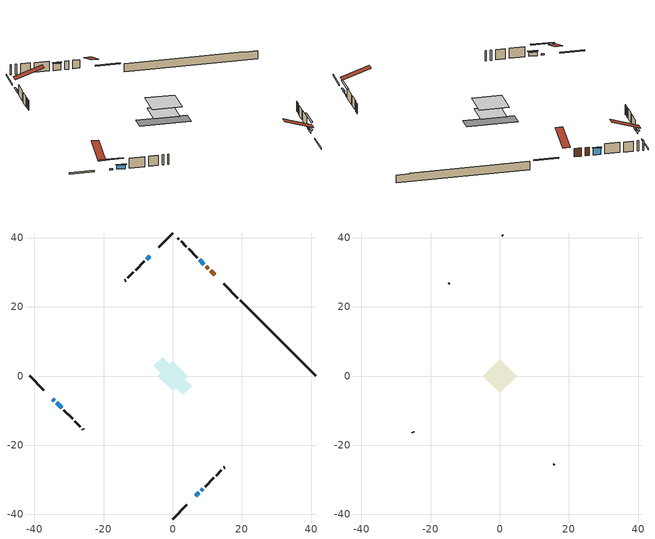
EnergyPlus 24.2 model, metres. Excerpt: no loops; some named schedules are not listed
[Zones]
conditioned space
 floor adiabatic (AdiabaticFloorConstruction): -4.31,0 0,4.31 4.31,0 0,-4.31 z0.46
 floor foundation (Slab1 construction): -5.47,2.95 -2.95,5.47 5.47,-2.95 2.95,-5.47 z-1.6
 wall outside (RimJoist1 construction): 0,-41.32 4.1,-37.21 / -41.32,0 -37.21,-4.1 / 0,41.32 -4.1,37.21 / 18.78,22.53 14.68,26.64 z0.46:0.76
 wall outside (AdiabaticWallConstruction 1): 12.12,29.2 10.93,30.39 / 10.27,31.04 9.67,31.65 z0.46:2.49
 wall outside (AdiabaticWallConstruction): 9.01,32.3 7.79,33.52 z0.46:2.08; -34.65,-6.66 -34.19,-7.13 / 8.22,-33.09 8.69,-32.63 z0.46:0.77; -6.66,34.65 -7.57,33.75 / 6.66,-34.65 7.57,-33.75 z0.46:1.06; -33.53,-7.78 -32.09,-9.22 z0.46:1.41
 wall outside (Wall1 construction): 9.34,-31.97 11.86,-29.46 / -31.44,-9.88 -28.92,-12.4 / -8.22,33.09 -10.74,30.57 / 7.13,34.18 4.62,36.7 z0.46:2.9
 wall outside (Wall2 construction): 12.52,-28.8 14.08,-27.24 / -28.26,-13.05 -26.7,-14.62 / -11.4,29.92 -12.96,28.35 / 3.96,37.36 2.4,38.92 z0.46:2.9
 wall outside (Wall3 construction): 14.74,-26.58 14.98,-26.33 / -26.04,-15.27 -25.8,-15.52 / -13.62,27.7 -13.86,27.45 / 1.74,39.58 1.49,39.82 z0.46:2.9
 wall foundation (FoundationWall1 construction): 19.44,21.88,-1.6 19.44,21.88,0.46 39.13,2.19,0.46 39.13,2.19,0.33 41.32,0,0.33 41.32,0,-1.6
 window (WindowConstruction): 9.01,32.3 7.79,33.52 z0.46:2.08
 window (WindowConstruction 5): -34.65,-6.66 -34.19,-7.13 z0.46:0.76
 window (WindowConstruction 1): -6.66,34.65 -7.57,33.75 z0.46:1.05
 window (WindowConstruction 2): 6.66,-34.65 7.57,-33.75 z0.46:1.05
 window (WindowConstruction 3): -33.53,-7.78 -32.09,-9.22 z0.46:1.41
 window (WindowConstruction 4): 8.22,-33.09 8.68,-32.63 z0.46:0.76
 door (Door): 12.12,29.2 10.93,30.39 z0.46:2.49
 door (Door 1): 10.27,31.04 9.67,31.65 z0.46:2.49
 ceiling adiabatic (AdiabaticFloorConstruction): 0,-4.31 4.31,0 0,4.31 -4.31,0 z0.46
attic - vented
 floor to conditioned space (Floor1 construction Reversed): -4.86,0 0,4.86 4.86,0 0,-4.86 z2.9
 wall outside (Wall4 construction): 15.64,-25.68 15.82,-25.5 / -25.14,-16.18 -24.96,-16.36 / -14.52,26.8 -14.7,26.62 / 0.84,40.48 0.66,40.66 z0.46:2.9
 roof outside (Roof1 construction): 6.01,-35.31,2.9 1.27,-30.57,5.13 0.02,-31.82,5.13 4.76,-36.56,2.9; -35.31,-6.01,2.9 -30.57,-1.27,5.13 -31.82,-0.02,5.13 -36.56,-4.76,2.9; -6.01,35.31,2.9 -1.27,30.57,5.13 -0.02,31.82,5.13 -4.76,36.56,2.9; 12.77,28.54,2.9 8.04,23.8,5.13 9.29,22.56,5.13 14.02,27.29,2.9
shading: 7.65,33.67 9.16,32.16 9.45,32.45 7.94,33.96 z2.28; -32.49,-8.83 -36.36,-4.96 -36.65,-5.25 -32.78,-9.12 z3.18; -7.71,33.61 -6.52,34.79 -6.81,35.08 -8,33.9 z1.26; 7.71,-33.61 6.52,-34.79 6.81,-35.08 8,-33.9 z1.26; -31.95,-9.36 -33.68,-7.64 -33.97,-7.93 -32.24,-9.65 z1.61; 10.39,-30.93 6.52,-34.8 6.81,-35.09 10.68,-31.22 z3.18
[Building]
Building 1: Terrain=Suburbs
[Site:Location]
Winnipeg Intl AP_MB: Latitude {deg}=49.91; Longitude {deg}=-97.24; Time Zone {hr}=-6; Elevation {m}=239; Keep Site Location Information=Yes
[Site:GroundTemperature:Shallow]
-2.46526, -5.11642, -5.32873, -4.07063, 0.979979, 6.00706, 10.3653, 13.1261, 13.3606, 11.1152, 6.8681, 1.99523
[Site:WaterMainsTemperature]
Calculation Method=Schedule; Temperature Schedule=mains temperature schedule
[Material] Roughness=Rough; Thermal Absorptance=0.9
Name | Thickness {m} | Conductivity {W/m-K} | Density {kg/m3} | Specific Heat {J/kg-K} | Solar Absorptance | Visible Absorptance
asphalt or fiberglass shingles | 0.00635 | 0.162714 | 1121.4 | 1465.45 | 0.84 | 0.84
ceiling stud and cavity | 0.1397 | 0.198342 | 65.682 | 1177.47 | 0.7 | 0.7
concrete 4.0 in. | 0.1016 | 1.803125 | 2242.8 | 837.4 | 0.7 | 0.7
concrete 8.0 in. | 0.2032 | 1.803125 | 2242.8 | 837.4 | 0.7 | 0.7
door material | 0.04445 | 0.188738 | 512.64 | 1214.23 | 0.7 | 0.7
door material 1 | 0.04445 | 0.20624 | 512.64 | 1214.23 | 0.7 | 0.7
exterior vertical ins | 0.0034519 | 0.029427 | 32.04 | 1214.23 | 0.7 | 0.7
floor covering | 0.0127 | 0.0433444 | 54.468 | 1339.84 | 0.6 | 0.6
floor rigid ins; wall rigid ins | 0.512978 | 0.029427 | 32.04 | 1214.23 | 0.7 | 0.7
floor stud and cavity | 0.1397 | 1.75129 | 37.0049 | 1207.88 | 0.7 | 0.7
furniture material conditioned space 1 | 0.1524 | 0.115458 | 640.8 | 1214.23 | 0.6 | 0.6
gypsum board | 0.00254 | 0.160291 | 801 | 837.4 | 0.6 | 0.6
gypsum board 1 | 0.0127 | 0.160291 | 801 | 837.4 | 0.6 | 0.6
gypsum board 2 | 0.0127 | 0.160291 | 801 | 837.4 | 0.7 | 0.7
osb sheathing 0.5 in. | 0.0127 | 0.115458 | 512.64 | 1214.23 | 0.7 | 0.7
osb sheathing 0.75 in. | 0.01905 | 0.115458 | 512.64 | 1214.23 | 0.7 | 0.7
rim joist stud and cavity | 0.0508 | 0.648972 | 50.32683 | 1063.81 | 0.6 | 0.6
wall stud and cavity | 0.0889 | 0.202585 | 50.32683 | 1063.81 | 0.7 | 0.7
wall stud and cavity 1 | 0.1397 | 0.10224 | 139.0536 | 1170.24 | 0.7 | 0.7
wall stud and cavity 2 | 0.0889 | 0.381856 | 50.32683 | 1063.81 | 0.7 | 0.7
wall stud and cavity 3 | 0.0889 | 6.1454 | 50.32683 | 1063.81 | 0.6 | 0.6
wall stud and cavity 4 | 0.0889 | 0.380278 | 52.3479 | 1209.89 | 0.7 | 0.7
wall stud and cavity 5 | 0.0889 | 0.391764 | 83.0341 | 1211.67 | 0.7 | 0.7
wood siding | 0.00254 | 0.102417 | 544.68 | 1172.36 | 0.4 | 0.4
wood siding 1 | 0.0254 | 0.102417 | 544.68 | 1172.36 | 0.4 | 0.4
wood siding 2; wood siding 3; wood siding 4 | 0.0254 | 0.102417 | 544.68 | 1172.36 | 0.7 | 0.7
[WindowMaterial:SimpleGlazingSystem]
Name | U-Factor {W/m2-K} | Solar Heat Gain Coefficient
WindowMaterial | 2.89351 | 0.69
WindowMaterial 1 | 2.748152 | 0.58
WindowMaterial 2 | 2.77257 | 0.64
WindowMaterial 3 | 2.680016 | 0.43
WindowMaterial 4 | 2.67036 | 0.41
[Construction]
AdiabaticFloorConstruction: floor stud and cavity, floor rigid ins, osb sheathing 0.75 in., floor covering
AdiabaticWallConstruction: wood siding 3, wall rigid ins, wall stud and cavity 4, gypsum board 1
AdiabaticWallConstruction 1: wood siding 4, wall rigid ins, wall stud and cavity 4, gypsum board 1
Door: door material
Door 1: door material 1
Floor1 construction Reversed: gypsum board 1, ceiling stud and cavity
FoundationWall1 construction: concrete 8.0 in., gypsum board 2
furniture construction conditioned space 1: furniture material conditioned space 1
PartitionWallConstruction: gypsum board 1, wall stud and cavity 5, gypsum board 1
RimJoist1 construction: wood siding 2, rim joist stud and cavity
Roof1 construction: asphalt or fiberglass shingles
Slab1 construction: concrete 4.0 in.
Wall1 construction: wood siding, wall stud and cavity, gypsum board
Wall2 construction: wood siding 1, osb sheathing 0.5 in., wall stud and cavity 1, gypsum board 1
Wall3 construction: wood siding, wall stud and cavity 2, gypsum board
Wall4 construction: wood siding, wall stud and cavity 3
WindowConstruction: WindowMaterial
WindowConstruction 1; WindowConstruction 2: WindowMaterial 1
WindowConstruction 3: WindowMaterial 2
WindowConstruction 4: WindowMaterial 3
WindowConstruction 5: WindowMaterial 4
[Zone] Multiplier=1; Part of Total Floor Area=Yes
Name | Volume {m3}
attic - vented | 17.1397
conditioned space | 199
[Space]
Name | Zone | Volume {m3}
attic - vented 1 | attic - vented | 17.1397
conditioned space 1 | conditioned space | 199
[ZoneInfiltration:EffectiveLeakageArea]
infil attic - vented 1: Zone or Space=attic - vented 1; Schedule=Always On Discrete; Effective Air Leakage Area {cm2}=1576.33; Stack Coefficient=0.000324818; Wind Coefficient=1.2177e-05
[ZoneMixing]
whole house fan mix: Zone or Space=attic - vented; Schedule=Always On Continuous; Design Flow Rate Calculation Method=Flow/Zone; Design Flow Rate {m3/s}=0; Source Zone or Space=conditioned space
[SurfaceProperty:ExposedFoundationPerimeter]
Slab1: Exposed Perimeter Calculation Method=TotalExposedPerimeter; Total Exposed Perimeter {m}=30.938
[InternalMass] Zone or ZoneList=conditioned space; Space or SpaceList=conditioned space 1
Name | Construction | Surface Area {m2}
furniture mass conditioned space 1 | furniture construction conditioned space 1 | 31.8401
partition wall mass | PartitionWallConstruction | 79.6003
[Lights]
interior lighting: Zone or ZoneList or Space or SpaceList=conditioned space 1; Schedule=interior lighting schedule; Design Level Calculation Method=LightingLevel; Lighting Level {W}=343.2; Return Air Fraction=0; Fraction Radiant=0.6; Fraction Visible=0.2; Fraction Replaceable=1
[People]
occupants: Zone or ZoneList or Space or SpaceList=conditioned space 1; Number of People Schedule=occupants schedule; Number of People Calculation Method=People; Number of People=3; Fraction Radiant=0.314171; Sensible Heat Fraction=0.56303; Activity Level Schedule=occupants activity schedule; Carbon Dioxide Generation Rate {m3/s-W}=0; Enable ASHRAE 55 Comfort Warnings=No; Mean Radiant Temperature Calculation Type=EnclosureAveraged
[ElectricEquipment] Zone or ZoneList or Space or SpaceList=conditioned space 1; Design Level Calculation Method=EquipmentLevel
Name | Schedule | Design Level {W} | Fraction Latent | Fraction Radiant | Fraction Lost
clothes dryer | clothes dryer schedule | 140.772 | 0.015 | 0.081 | 0.85
clothes washer | clothes washer schedule | 32.1985 | 0.03 | 0.162 | 0.7
cooking range | cooking range schedule | 215.147 | 0.08 | 0.432 | 0.2
dishwasher | dishwasher schedule | 66.8632 | 0.3 | 0.18 | 0.4
fridge | fridge schedule | 72.9452 | 0 | 0.6 | 0
mech vent house fan | mech vent house fan schedule | 10 | 0 | 0 | 1
mech vent house fan cfis | mech vent house fan cfis schedule | 0 | 0 | 0 | 0
misc plug loads | misc plug loads schedule | 494.7 | 0.045 | 0.513 | 0.1
whole house fan | Always On Discrete | 0 | 0 | 0 | 1
[OtherEquipment] Zone or ZoneList or Space or SpaceList=conditioned space 1; Design Level Calculation Method=EquipmentLevel
Name | Fuel Type | Schedule | Design Level {W} | Fraction Latent | Fraction Radiant | Fraction Lost
clothes dryer 1 | Electricity | clothes dryer schedule | 0 | 0.015 | 0.081 | 0.85
cooking range 1 | Electricity | cooking range schedule | 0 | 0.08 | 0.432 | 0.2
general water use latent | None | general water use schedule | 62.594 | 1 | 0 | 0
general water use sensible | None | general water use schedule | -61.6891 | 0 | 0.6 | 0
mech vent house fan latent load | None | Always On Discrete | 0 | 1 | 0 | 0
mech vent house fan sensible load | None | Always On Discrete | 0 | 0 | 0 | 0
water heater energy adjustment1 | Electricity | Always On Discrete | 0.01 | 0 | 0 | 1
[ZoneInfiltration:DesignFlowRate] Zone or ZoneList or Space or SpaceList=conditioned space 1; Schedule=Always On Discrete; Design Flow Rate Calculation Method=Flow/Zone; Design Flow Rate {m3/s}=0
infil flow; natural vent flow; whole house fan flow
[AvailabilityManager:Scheduled]
furnace airloop Availability Manager: Schedule=Always On Discrete
[Foundation:Kiva]
Foundation Kiva 1: Initial Indoor Air Temperature {C}=21; Wall Height Above Grade {m}=0.460004; Wall Depth Below Slab {m}=0.2032; Custom Block Material Name 1=exterior vertical ins; Custom Block Depth 1 {m}=2.05999; Custom Block X Position 1 {m}=0.2159; Custom Block Z Position 1 {m}=0
[Foundation:Kiva:Settings]
Soil Conductivity {W/m-K}=0.849921; Soil Density {kg/m3}=1842.3; Soil Specific Heat {J/kg-K}=418.7; Ground Solar Absorptivity=0.9; Ground Thermal Absorptivity=0.9; Ground Surface Roughness {m}=0.03; Far-Field Width {m}=40; Deep-Ground Boundary Condition=ZeroFlux; Deep-Ground Depth {m}=40; Minimum Cell Dimension {m}=0.2; Maximum Cell Growth Coefficient=3; Simulation Timestep=Timestep
[Exterior:Lights]
exterior lighting: Schedule=exterior lighting schedule; Design Level {W}=75.6
[EnergyManagementSystem:GlobalVariable]
furnace_airloop_Fan_RTF
infil_program_Qfan
infil_program_Qinf
natural_vent_program_Qnv
natural_vent_program_Qwhf
[EnergyManagementSystem:Sensor]
Name | Output:Variable or Output:Meter Index Key | Output:Variable or Output:Meter
airflow_gain | infil flow | Infiltration Sensible Heat Gain Energy
airflow_gain_1 | natural vent flow | Infiltration Sensible Heat Gain Energy
airflow_gain_2 | whole house fan flow | Infiltration Sensible Heat Gain Energy
airflow_loss | infil flow | Infiltration Sensible Heat Loss Energy
airflow_loss_1 | natural vent flow | Infiltration Sensible Heat Loss Energy
airflow_loss_2 | whole house fan flow | Infiltration Sensible Heat Loss Energy
clg_load_cond |  | Cooling:EnergyTransfer:Zone:CONDITIONED SPACE
clg_sp_s; clg_sp_s_1 | cooling setpoint | Schedule Value
clothes_dryer_exhaust_0_sch_s | clothes dryer exhaust 0 schedule | Schedule Value
cool_season | cooling season schedule | Schedule Value
htg_load_cond |  | Heating:EnergyTransfer:Zone:CONDITIONED SPACE
htg_sp_s; htg_sp_s_1 | heating setpoint | Schedule Value
ig_ee_conv | clothes dryer | Electric Equipment Convective Heating Energy
ig_ee_conv_2 | cooking range | Electric Equipment Convective Heating Energy
ig_ee_conv_4 | fridge | Electric Equipment Convective Heating Energy
ig_ee_conv_5 | misc plug loads | Electric Equipment Convective Heating Energy
ig_ee_conv_6 | whole house fan | Electric Equipment Convective Heating Energy
ig_ee_rad | clothes dryer | Electric Equipment Radiant Heating Energy
ig_ee_rad_2 | cooking range | Electric Equipment Radiant Heating Energy
ig_ee_rad_4 | fridge | Electric Equipment Radiant Heating Energy
ig_ee_rad_5 | misc plug loads | Electric Equipment Radiant Heating Energy
ig_ee_rad_6 | whole house fan | Electric Equipment Radiant Heating Energy
ig_lgt_conv | interior lighting | Lights Convective Heating Energy
ig_lgt_rad | interior lighting | Lights Radiant Heating Energy
ig_lgt_vis | interior lighting | Lights Visible Radiation Heating Energy
ig_oe_conv | clothes dryer 1 | Other Equipment Convective Heating Energy
ig_oe_conv_1 | cooking range 1 | Other Equipment Convective Heating Energy
ig_oe_conv_2 | general water use latent | Other Equipment Convective Heating Energy
ig_oe_conv_3 | general water use sensible | Other Equipment Convective Heating Energy
ig_oe_conv_4 | water heater energy adjustment1 | Other Equipment Convective Heating Energy
ig_oe_rad | clothes dryer 1 | Other Equipment Radiant Heating Energy
ig_oe_rad_1 | cooking range 1 | Other Equipment Radiant Heating Energy
ig_oe_rad_2 | general water use latent | Other Equipment Radiant Heating Energy
ig_oe_rad_3 | general water use sensible | Other Equipment Radiant Heating Energy
ig_oe_rad_4 | water heater energy adjustment1 | Other Equipment Radiant Heating Energy
ig_ppl_conv | occupants | People Convective Heating Energy
ig_ppl_rad | occupants | People Radiant Heating Energy
im_conv | furniture mass conditioned space 1 | Surface Inside Face Convection Heat Gain Energy
im_conv_1 | partition wall mass | Surface Inside Face Convection Heat Gain Energy
im_ig | furniture mass conditioned space 1 | Surface Inside Face Internal Gains Radiation Heat Gain Energy
im_ig_1 | partition wall mass | Surface Inside Face Internal Gains Radiation Heat Gain Energy
im_lgt | furniture mass conditioned space 1 | Surface Inside Face Lights Radiation Heat Gain Energy
im_lgt_1 | partition wall mass | Surface Inside Face Lights Radiation Heat Gain Energy
im_sol | furniture mass conditioned space 1 | Surface Inside Face Solar Radiation Heat Gain Energy
im_sol_1 | partition wall mass | Surface Inside Face Solar Radiation Heat Gain Energy
im_surf | furniture mass conditioned space 1 | Surface Inside Face Net Surface Thermal Radiation Heat Gain Energy
im_surf_1 | partition wall mass | Surface Inside Face Net Surface Thermal Radiation Heat Gain Energy
mv_conv | mech vent house fan | Electric Equipment Convective Heating Energy
mv_conv_1 | mech vent house fan cfis | Electric Equipment Convective Heating Energy
mv_conv_2 | mech vent house fan latent load | Other Equipment Convective Heating Energy
mv_conv_3 | mech vent house fan sensible load | Other Equipment Convective Heating Energy
mv_rad | mech vent house fan | Electric Equipment Radiant Heating Energy
mv_rad_1 | mech vent house fan cfis | Electric Equipment Radiant Heating Energy
mv_rad_2 | mech vent house fan latent load | Other Equipment Radiant Heating Energy
mv_rad_3 | mech vent house fan sensible load | Other Equipment Radiant Heating Energy
natural_vent_s | natural vent schedule | Schedule Value
out_pb_s |  | Site Outdoor Air Barometric Pressure
out_wt_s |  | Site Outdoor Air Humidity Ratio
site_vw_s |  | Site Wind Speed
ss_back_out | Window1 | Surface Window Shortwave from Zone Back Out Window Heat Transfer Rate
ss_back_out_1 | Window10 | Surface Window Shortwave from Zone Back Out Window Heat Transfer Rate
ss_back_out_2 | Window2 | Surface Window Shortwave from Zone Back Out Window Heat Transfer Rate
ss_back_out_3 | Window4 | Surface Window Shortwave from Zone Back Out Window Heat Transfer Rate
ss_back_out_4 | Window6 | Surface Window Shortwave from Zone Back Out Window Heat Transfer Rate
ss_back_out_5 | Window8 | Surface Window Shortwave from Zone Back Out Window Heat Transfer Rate
ss_conv | Door1 | Surface Inside Face Convection Heat Gain Energy
ss_conv_1 | Door3 | Surface Inside Face Convection Heat Gain Energy
ss_conv_2 | Window1 | Surface Inside Face Convection Heat Gain Energy
ss_conv_3 | Window10 | Surface Inside Face Convection Heat Gain Energy
ss_conv_4 | Window2 | Surface Inside Face Convection Heat Gain Energy
ss_conv_5 | Window4 | Surface Inside Face Convection Heat Gain Energy
ss_conv_6 | Window6 | Surface Inside Face Convection Heat Gain Energy
ss_conv_7 | Window8 | Surface Inside Face Convection Heat Gain Energy
ss_ig | Door1 | Surface Inside Face Internal Gains Radiation Heat Gain Energy
ss_ig_1 | Door3 | Surface Inside Face Internal Gains Radiation Heat Gain Energy
ss_ig_2 | Window1 | Surface Inside Face Internal Gains Radiation Heat Gain Energy
ss_ig_3 | Window10 | Surface Inside Face Internal Gains Radiation Heat Gain Energy
ss_ig_4 | Window2 | Surface Inside Face Internal Gains Radiation Heat Gain Energy
ss_ig_5 | Window4 | Surface Inside Face Internal Gains Radiation Heat Gain Energy
ss_ig_6 | Window6 | Surface Inside Face Internal Gains Radiation Heat Gain Energy
ss_ig_7 | Window8 | Surface Inside Face Internal Gains Radiation Heat Gain Energy
ss_lgt | Door1 | Surface Inside Face Lights Radiation Heat Gain Energy
ss_lgt_1 | Door3 | Surface Inside Face Lights Radiation Heat Gain Energy
ss_sol | Door1 | Surface Inside Face Solar Radiation Heat Gain Energy
ss_sol_1 | Door3 | Surface Inside Face Solar Radiation Heat Gain Energy
ss_surf | Door1 | Surface Inside Face Net Surface Thermal Radiation Heat Gain Energy
ss_surf_1 | Door3 | Surface Inside Face Net Surface Thermal Radiation Heat Gain Energy
ss_surf_2 | Window1 | Surface Inside Face Net Surface Thermal Radiation Heat Gain Energy
ss_surf_3 | Window10 | Surface Inside Face Net Surface Thermal Radiation Heat Gain Energy
ss_surf_4 | Window2 | Surface Inside Face Net Surface Thermal Radiation Heat Gain Energy
ss_surf_5 | Window4 | Surface Inside Face Net Surface Thermal Radiation Heat Gain Energy
ss_surf_6 | Window6 | Surface Inside Face Net Surface Thermal Radiation Heat Gain Energy
ss_surf_7 | Window8 | Surface Inside Face Net Surface Thermal Radiation Heat Gain Energy
ss_trans_in | Window1 | Surface Window Transmitted Solar Radiation Rate
ss_trans_in_1 | Window10 | Surface Window Transmitted Solar Radiation Rate
ss_trans_in_2 | Window2 | Surface Window Transmitted Solar Radiation Rate
ss_trans_in_3 | Window4 | Surface Window Transmitted Solar Radiation Rate
ss_trans_in_4 | Window6 | Surface Window Transmitted Solar Radiation Rate
ss_trans_in_5 | Window8 | Surface Window Transmitted Solar Radiation Rate
ss_trans_out | Window1 | Surface Inside Face Initial Transmitted Diffuse Transmitted Out Window Solar Radiation Rate
ss_trans_out_1 | Window10 | Surface Inside Face Initial Transmitted Diffuse Transmitted Out Window Solar Radiation Rate
ss_trans_out_2 | Window2 | Surface Inside Face Initial Transmitted Diffuse Transmitted Out Window Solar Radiation Rate
ss_trans_out_3 | Window4 | Surface Inside Face Initial Transmitted Diffuse Transmitted Out Window Solar Radiation Rate
ss_trans_out_4 | Window6 | Surface Inside Face Initial Transmitted Diffuse Transmitted Out Window Solar Radiation Rate
ss_trans_out_5 | Window8 | Surface Inside Face Initial Transmitted Diffuse Transmitted Out Window Solar Radiation Rate
s_conv | Floor1 | Surface Inside Face Convection Heat Gain Energy
s_conv_1 | FoundationWall1 | Surface Inside Face Convection Heat Gain Energy
s_conv_10 | Wall1:225 | Surface Inside Face Convection Heat Gain Energy
s_conv_11 | Wall1:315 | Surface Inside Face Convection Heat Gain Energy
s_conv_12 | Wall1:45 | Surface Inside Face Convection Heat Gain Energy
s_conv_13 | Wall2:135 | Surface Inside Face Convection Heat Gain Energy
s_conv_14 | Wall2:225 | Surface Inside Face Convection Heat Gain Energy
s_conv_15 | Wall2:315 | Surface Inside Face Convection Heat Gain Energy
s_conv_16 | Wall2:45 | Surface Inside Face Convection Heat Gain Energy
s_conv_17 | Wall3:135 | Surface Inside Face Convection Heat Gain Energy
s_conv_18 | Wall3:225 | Surface Inside Face Convection Heat Gain Energy
s_conv_19 | Wall3:315 | Surface Inside Face Convection Heat Gain Energy
s_conv_2 | inferred conditioned ceiling | Surface Inside Face Convection Heat Gain Energy
s_conv_20 | Wall3:45 | Surface Inside Face Convection Heat Gain Energy
s_conv_3 | inferred conditioned floor | Surface Inside Face Convection Heat Gain Energy
s_conv_4 | RimJoist1:135 | Surface Inside Face Convection Heat Gain Energy
s_conv_5 | RimJoist1:225 | Surface Inside Face Convection Heat Gain Energy
s_conv_6 | RimJoist1:315 | Surface Inside Face Convection Heat Gain Energy
s_conv_7 | RimJoist1:45 | Surface Inside Face Convection Heat Gain Energy
s_conv_8 | Slab1 | Surface Inside Face Convection Heat Gain Energy
s_conv_9 | Wall1:135 | Surface Inside Face Convection Heat Gain Energy
s_ig | Floor1 | Surface Inside Face Internal Gains Radiation Heat Gain Energy
s_ig_1 | FoundationWall1 | Surface Inside Face Internal Gains Radiation Heat Gain Energy
s_ig_10 | Wall1:225 | Surface Inside Face Internal Gains Radiation Heat Gain Energy
s_ig_11 | Wall1:315 | Surface Inside Face Internal Gains Radiation Heat Gain Energy
s_ig_12 | Wall1:45 | Surface Inside Face Internal Gains Radiation Heat Gain Energy
s_ig_13 | Wall2:135 | Surface Inside Face Internal Gains Radiation Heat Gain Energy
s_ig_14 | Wall2:225 | Surface Inside Face Internal Gains Radiation Heat Gain Energy
s_ig_15 | Wall2:315 | Surface Inside Face Internal Gains Radiation Heat Gain Energy
s_ig_16 | Wall2:45 | Surface Inside Face Internal Gains Radiation Heat Gain Energy
s_ig_17 | Wall3:135 | Surface Inside Face Internal Gains Radiation Heat Gain Energy
s_ig_18 | Wall3:225 | Surface Inside Face Internal Gains Radiation Heat Gain Energy
s_ig_19 | Wall3:315 | Surface Inside Face Internal Gains Radiation Heat Gain Energy
s_ig_2 | inferred conditioned ceiling | Surface Inside Face Internal Gains Radiation Heat Gain Energy
s_ig_20 | Wall3:45 | Surface Inside Face Internal Gains Radiation Heat Gain Energy
s_ig_3 | inferred conditioned floor | Surface Inside Face Internal Gains Radiation Heat Gain Energy
s_ig_4 | RimJoist1:135 | Surface Inside Face Internal Gains Radiation Heat Gain Energy
s_ig_5 | RimJoist1:225 | Surface Inside Face Internal Gains Radiation Heat Gain Energy
s_ig_6 | RimJoist1:315 | Surface Inside Face Internal Gains Radiation Heat Gain Energy
s_ig_7 | RimJoist1:45 | Surface Inside Face Internal Gains Radiation Heat Gain Energy
s_ig_8 | Slab1 | Surface Inside Face Internal Gains Radiation Heat Gain Energy
s_ig_9 | Wall1:135 | Surface Inside Face Internal Gains Radiation Heat Gain Energy
s_lgt | Floor1 | Surface Inside Face Lights Radiation Heat Gain Energy
s_lgt_1 | FoundationWall1 | Surface Inside Face Lights Radiation Heat Gain Energy
s_lgt_10 | Wall1:225 | Surface Inside Face Lights Radiation Heat Gain Energy
s_lgt_11 | Wall1:315 | Surface Inside Face Lights Radiation Heat Gain Energy
s_lgt_12 | Wall1:45 | Surface Inside Face Lights Radiation Heat Gain Energy
s_lgt_13 | Wall2:135 | Surface Inside Face Lights Radiation Heat Gain Energy
s_lgt_14 | Wall2:225 | Surface Inside Face Lights Radiation Heat Gain Energy
s_lgt_15 | Wall2:315 | Surface Inside Face Lights Radiation Heat Gain Energy
s_lgt_16 | Wall2:45 | Surface Inside Face Lights Radiation Heat Gain Energy
s_lgt_17 | Wall3:135 | Surface Inside Face Lights Radiation Heat Gain Energy
s_lgt_18 | Wall3:225 | Surface Inside Face Lights Radiation Heat Gain Energy
s_lgt_19 | Wall3:315 | Surface Inside Face Lights Radiation Heat Gain Energy
s_lgt_2 | inferred conditioned ceiling | Surface Inside Face Lights Radiation Heat Gain Energy
s_lgt_20 | Wall3:45 | Surface Inside Face Lights Radiation Heat Gain Energy
s_lgt_3 | inferred conditioned floor | Surface Inside Face Lights Radiation Heat Gain Energy
s_lgt_4 | RimJoist1:135 | Surface Inside Face Lights Radiation Heat Gain Energy
s_lgt_5 | RimJoist1:225 | Surface Inside Face Lights Radiation Heat Gain Energy
s_lgt_6 | RimJoist1:315 | Surface Inside Face Lights Radiation Heat Gain Energy
s_lgt_7 | RimJoist1:45 | Surface Inside Face Lights Radiation Heat Gain Energy
s_lgt_8 | Slab1 | Surface Inside Face Lights Radiation Heat Gain Energy
s_lgt_9 | Wall1:135 | Surface Inside Face Lights Radiation Heat Gain Energy
s_sol | Floor1 | Surface Inside Face Solar Radiation Heat Gain Energy
s_sol_1 | FoundationWall1 | Surface Inside Face Solar Radiation Heat Gain Energy
s_sol_10 | Wall1:225 | Surface Inside Face Solar Radiation Heat Gain Energy
s_sol_11 | Wall1:315 | Surface Inside Face Solar Radiation Heat Gain Energy
s_sol_12 | Wall1:45 | Surface Inside Face Solar Radiation Heat Gain Energy
s_sol_13 | Wall2:135 | Surface Inside Face Solar Radiation Heat Gain Energy
s_sol_14 | Wall2:225 | Surface Inside Face Solar Radiation Heat Gain Energy
s_sol_15 | Wall2:315 | Surface Inside Face Solar Radiation Heat Gain Energy
s_sol_16 | Wall2:45 | Surface Inside Face Solar Radiation Heat Gain Energy
s_sol_17 | Wall3:135 | Surface Inside Face Solar Radiation Heat Gain Energy
